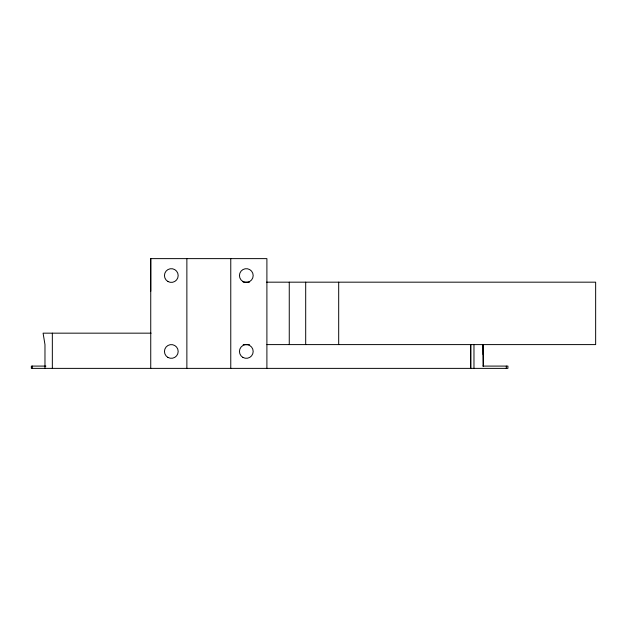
<?xml version="1.0" encoding="UTF-8"?>
<svg xmlns="http://www.w3.org/2000/svg" width="627" height="627" viewBox="0 0 627 627"><rect width="100%" height="100%" fill="white"/><g stroke="black" fill="none" stroke-linecap="round" stroke-linejoin="round"><path stroke-width="0.94" d="M150.739 291.281L150.739 258.622L266.898 258.622L266.898 368.378M470.681 368.378L470.681 344.897M473.973 368.378L473.973 344.599M483.386 366.09L483.135 344.599L483.135 366.09M483.135 354.568L483.135 344.599M243.205 282.174L249.46 282.174M266.514 282.174L595.65 282.174L595.65 344.599L266.937 344.599M151.123 333.164L43.091 333.164L44.972 344.599L44.972 368.378M243.205 344.599L249.46 344.599M45.912 366.09L31.35 366.09L31.35 368.378L507.917 368.378L507.917 366.09L482.884 366.09M506.302 366.09L506.302 368.378M470.783 344.599L470.783 368.378M338.69 282.174L338.69 344.599M305.694 282.174L305.694 344.599M289.259 282.174L289.259 344.599M230.767 258.622L230.767 368.378M186.87 258.622L186.87 368.378M150.739 258.622L150.739 368.378M52.339 333.164L52.339 368.378M32.298 366.09L32.298 368.378M167.887 357.398A6.858 6.858 0 0 0 178.178 351.457A6.858 6.858 0 0 0 167.887 345.516A6.858 6.858 0 0 0 167.887 357.398M167.887 281.484A6.858 6.858 0 0 0 178.178 275.543A6.858 6.858 0 0 0 167.887 269.602A6.858 6.858 0 0 0 167.887 281.484M242.884 357.398A6.858 6.858 0 0 0 253.175 351.457A6.858 6.858 0 0 0 242.884 345.516A6.858 6.858 0 0 0 242.884 357.398M242.884 281.484A6.858 6.858 0 0 0 253.175 275.543A6.858 6.858 0 0 0 242.884 269.602A6.858 6.858 0 0 0 242.884 281.484"/></g></svg>
